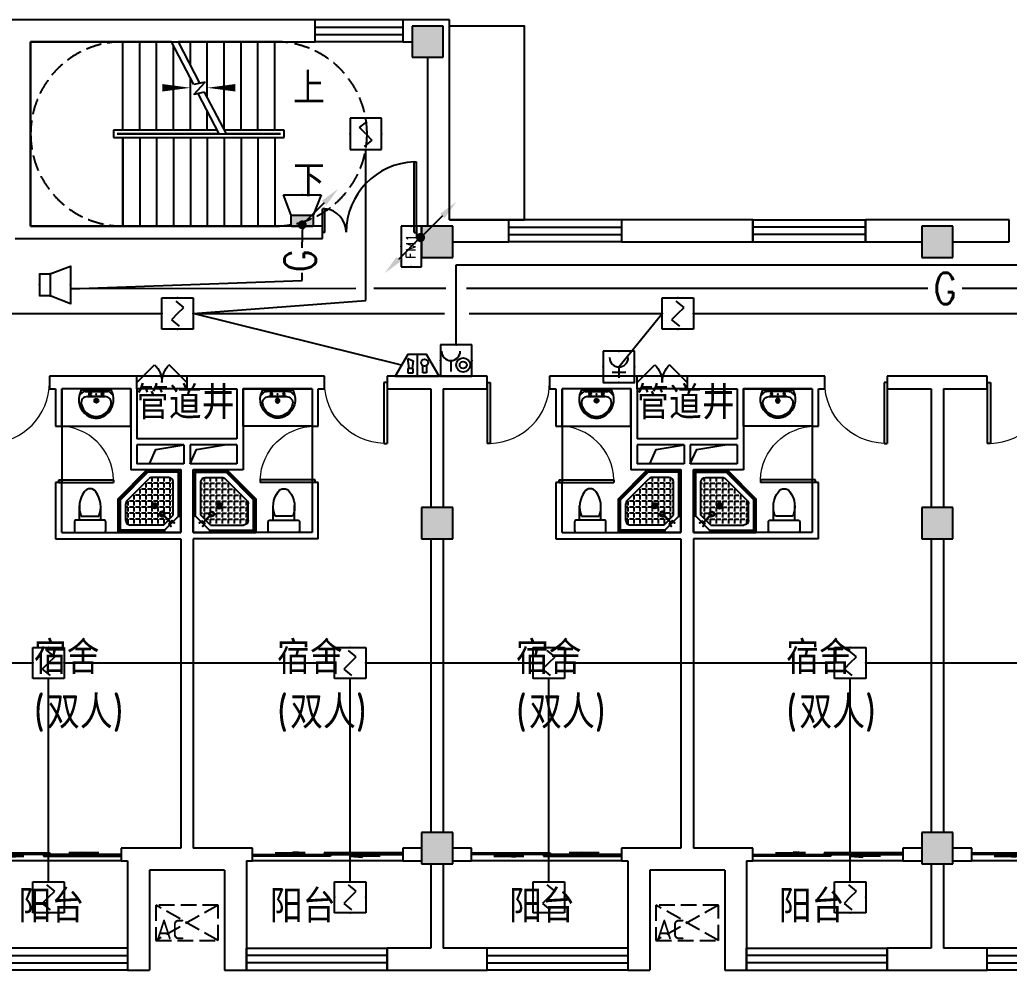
# Model space of a CAD drawing. Extents: x 1725663 to 4653551, y -550461 to 248782.
# Drawn here: x 2295769 to 2311593, y -247471 to -232271 of the extents above; entities that cross this region are included whole.
import ezdxf
from ezdxf.enums import TextEntityAlignment as Align

# ---------------------------------------------------------------- set-up
doc = ezdxf.new("R2010")
doc.units = 0
doc.header["$LTSCALE"] = 1000
doc.linetypes.add('DASH', pattern=[0.35, 0.25, -0.1])
for name, color, linetype in [('0-底图', 7, 'Continuous'), ('A-FLOR-STRS', 140, 'Continuous'), ('CLAYER', 7, 'Continuous'), ('COLUMN', 255, 'Continuous'), ('DIM-消防', 3, 'Continuous'), ('DIM_SYMB', 3, 'Continuous'), ('DOOR_FIRE', 4, 'Continuous'), ('EQUIP-广播', 3, 'Continuous'), ('EQUIP-消防', 3, 'Continuous'), ('LWIRE', 4, 'Continuous'), ('PUB_HATCH', 8, 'Continuous'), ('PUB_TEXT', 7, 'Continuous'), ('STAIR', 2, 'Continuous'), ('WALL', 2, 'Continuous'), ('WINDOW', 4, 'Continuous'), ('WIRE-消防', 1, 'Continuous'), ('WP_F', 1, 'Continuous'), ('洁具', 213, 'Continuous'), ('空调外机', 211, 'Continuous')]:
    doc.layers.add(name, color=color, linetype=linetype)
doc.styles.add('_TCH_DIM', font='SIMPLEX', dxfattribs={"width": 0.8, "height": 5, "bigfont": 'HZTXT'})
doc.styles.add('_TEL_DIM', font='SIMPLEX', dxfattribs={"width": 0.8, "height": 3.5, "bigfont": 'HZTXT'})
doc.styles.add('HZ', font='rs.shx', dxfattribs={"width": 0.8, "bigfont": 'hztxt.shx'})
doc.styles.get("Standard").update_dxf_attribs({"font": 'geniso.shx', "bigfont": 'hztxt.shx'})

# ---------------------------------------------------------------- blocks, each defined once
blk = doc.blocks.new('$equip$00002656')
for p, q in [((-0.5, 1), (-0.5, 0)), ((0.5, 1), (-0.5, 1)), ((0.5, 0), (0.5, 1)), ((-0.219, 0.331), (0.222, 0.331)), ((0, 0.5), (0, 0.15)), ((-0.5, 0), (0.5, 0))]:
    blk.add_line(p, q)
at = {"const_width": 0.04}
blk.add_lwpolyline([(-0.5, 1), (0.5, 1), (0.5, 0), (-0.5, 0), (-0.5, 1), (0.5, 1)], dxfattribs=at)
blk.add_arc((0, 0.8), 0.3, 180, 0)
for p in [(0, 1), (-0.5, 0.5), (0.5, 0.5), (0, 0)]:
    blk.add_point(p)
at = {"color": 7, "flags": 1}
for tag, height, p in [('B', 0.4, (0.762, 0.292)), ('A', 0.00002, (0, 0))]:
    blk.add_attdef(tag, text='', height=height, dxfattribs=at).set_placement(p, align=Align.MIDDLE_CENTER)
blk = doc.blocks.new('A$C29581A72')
at = {"layer": 'EQUIP-消防', "xscale": 500, "yscale": 500, "zscale": 500}
blk.add_blockref('$equip$00002656', (358, 98), dxfattribs=at)
at = {"style": 'HZ', "flags": 1}
for tag in ['WHAT', 'SPEC', 'UNIT']:
    blk.add_attdef(tag, (375, 0), '', height=0.001, dxfattribs=at)
blk = doc.blocks.new('$Equip$00002649')
for p, q in [((-0.5, 0.5), (-0.5, -0.5)), ((0.5, 0.5), (-0.5, 0.5)), ((-0.2, 0.2), (0.05, 0.4)), ((0.5, -0.5), (0.5, 0.5)), ((0, 0), (-0.2, 0.2)), ((0, 0), (0.2, -0.2)), ((0.2, -0.2), (-0.05, -0.4)), ((-0.5, -0.5), (0.5, -0.5))]:
    blk.add_line(p, q)
at = {"const_width": 0.02}
blk.add_lwpolyline([(-0.5, 0.5), (0.5, 0.5), (0.5, -0.5), (-0.5, -0.5), (-0.5, 0.5), (0.5, 0.5)], dxfattribs=at)
for p in [(0, 0.5), (-0.5, 0), (0.5, 0), (0, -0.5)]:
    blk.add_point(p)
at = {"color": 7, "flags": 1}
for tag, height, p in [('A', 0.00002, (0, 0)), ('B', 0.4, (0.762, -0.208))]:
    blk.add_attdef(tag, text='', height=height, dxfattribs=at).set_placement(p, align=Align.MIDDLE_CENTER)
blk = doc.blocks.new('$equip$00002655')
for p, q in [((-0.5, 1), (-0.5, 0)), ((0.5, 1), (-0.5, 1)), ((0.5, 0), (0.5, 1)), ((-0.169, 0.5), (-0.169, 0.15)), ((-0.5, 0), (0.5, 0))]:
    blk.add_line(p, q)
at = {"const_width": 0.04}
blk.add_lwpolyline([(-0.5, 1), (0.5, 1), (0.5, 0), (-0.5, 0), (-0.5, 1), (0.5, 1)], dxfattribs=at)
for radius in [0.226, 0.113]:
    blk.add_circle((0.227, 0.36), radius)
blk.add_arc((-0.169, 0.8), 0.3, 180, 0)
for p in [(0, 1), (-0.5, 0.5), (0.5, 0.5), (0, 0)]:
    blk.add_point(p)
at = {"color": 7, "flags": 1}
for tag, height, p in [('B', 0.4, (0.762, 0.292)), ('A', 0.00002, (0, 0))]:
    blk.add_attdef(tag, text='', height=height, dxfattribs=at).set_placement(p, align=Align.MIDDLE_CENTER)
blk = doc.blocks.new('$equip$00002679')
for p, q in [((-0.3, 0.699), (-0.703, 0)), ((0.3, 0.699), (-0.3, 0.699)), ((0.3, 0.699), (-0.3, 0.699)), ((0, 0.699), (0, 0)), ((0.703, 0), (0.3, 0.699)), ((-0.264, 0.249), (-0.304, 0.569)), ((-0.304, 0.569), (-0.128, 0.489)), ((-0.128, 0.489), (-0.168, 0.249)), ((0.174, 0.11), (0.174, 0.338)), ((0.294, 0.338), (0.294, 0.11)), ((-0.703, 0), (0.703, 0)), ((-0.304, 0.249), (-0.304, 0.113)), ((-0.128, 0.249), (-0.304, 0.249)), ((-0.304, 0.113), (-0.128, 0.113)), ((-0.128, 0.113), (-0.128, 0.249)), ((0.294, 0.11), (0.174, 0.11))]:
    blk.add_line(p, q)
at = {"const_width": 0.04}
for points in [[(-0.299, 0.699), (0.301, 0.699), (0.703, 0), (-0.702, 0), (-0.299, 0.699), (0.301, 0.699)], [(-0.3, 0.699), (0.3, 0.699), (0.703, 0), (-0.703, 0), (-0.3, 0.699), (0.3, 0.699)]]:
    blk.add_lwpolyline(points, dxfattribs=at)
blk.add_circle((0.234, 0.43), 0.111)
for p in [(0, 0.699), (-0.501, 0.349), (0.502, 0.349), (0, 0)]:
    blk.add_point(p)
at = {"color": 7, "flags": 1}
for tag, height, p in [('B', 0.4, (0.961, 0.299)), ('A', 0.00002, (0, 0))]:
    blk.add_attdef(tag, text='', height=height, dxfattribs=at).set_placement(p, align=Align.MIDDLE_CENTER)
blk = doc.blocks.new('$equip$00002982')
for p, q in [((0, 0.35), (0.35, 0.35)), ((0, 0.35), (0, -0.35)), ((0.35, 0.35), (1, 0.6)), ((0.35, 0.35), (0.35, -0.35)), ((1, 0.6), (1, -0.6)), ((0.35, -0.35), (0, -0.35)), ((1, -0.6), (0.35, -0.35))]:
    blk.add_line(p, q)
at = {"const_width": 0.04}
blk.add_lwpolyline([(0.35, 0.35), (0, 0.35), (0, -0.35), (0.35, -0.35), (1, -0.6), (1, 0.6), (0.35, 0.35), (0, 0.35)], dxfattribs=at)
for p in [(0.35, 0.35), (0, 0), (1, 0), (0.35, -0.35)]:
    blk.add_point(p)
at = {"color": 7, "style": '_TEL_DIM', "flags": 1}
for tag in ['A', 'REMARK']:
    blk.add_attdef(tag, text='', height=0.00002, dxfattribs=at).set_placement((0, 0), align=Align.MIDDLE_CENTER)
blk = doc.blocks.new('$equip$00002984')
blk.add_hatch(color=256).paths.add_polyline_path([(0.35, 0.35), (0, 0.35), (0, -0.35), (0.35, -0.35)])
for p, q in [((0, 0.35), (0, -0.35)), ((0, 0.35), (0.35, 0.35)), ((0.35, 0.35), (1, 0.6)), ((0.35, 0.35), (0.35, -0.35)), ((1, 0.6), (1, -0.6)), ((0.35, -0.35), (0, -0.35)), ((1, -0.6), (0.35, -0.35))]:
    blk.add_line(p, q)
at = {"const_width": 0.02}
blk.add_lwpolyline([(0.35, 0.35), (0, 0.35), (0, -0.35), (0.35, -0.35), (1, -0.6), (1, 0.6), (0.35, 0.35), (0, 0.35)], dxfattribs=at)
for p in [(0.35, 0.35), (0, 0), (1, 0), (0.35, -0.35)]:
    blk.add_point(p)
at = {"color": 7, "style": '_TEL_DIM', "flags": 1}
for tag in ['A', 'REMARK']:
    blk.add_attdef(tag, text='', height=0.00002, dxfattribs=at).set_placement((0, 0), align=Align.MIDDLE_CENTER)
blk = doc.blocks.new('$TelecSys$00000079')
for p, q in [((0.7, 0.7), (0, 0)), ((0.104, 0.104), (0.104, 0.104)), ((-0.104, -0.104), (-0.104, -0.104))]:
    blk.add_line(p, q)
at = {"const_width": 0.142}
blk.add_lwpolyline([(-0.071, 0, 1), (0.071, 0, 1)], format="xyb", close=True, dxfattribs=at)
blk.add_solid([(0.63, 0.77), (0.77, 0.63), (1.15, 1.15)])
at = {"width": 0.8, "flags": 9}
blk.add_attdef('A', (0, 0), '', height=0.00002, dxfattribs=at)
blk = doc.blocks.new('1F平面-CAD导入_dwg_Drawing4_t3_dwg_$plan$00001613-474159-1F-927810-1F')
at = {"layer": '洁具'}
for p, q in [((-200, 170), (-430, 170)), ((-30, 250), (-170, 250)), ((-260, -140), (-260, 140)), ((-200, -170), (-200, -220)), ((-170, -250), (-30, -250))]:
    blk.add_line(p, q, dxfattribs=at)
for points in [[(-200, 220), (-200, 170), (-200, -170), (-430, -170)], [(0, -220), (0, 220)]]:
    blk.add_lwpolyline(points, dxfattribs=at)
for centre, radius, start, end in [((-413, -227), 398, 67.4505, 126.6381), ((-170, 220), 30, 90, 180), ((-30, 220), 30, 0, 90), ((-590, 0), 110, 123.4509, 236.5491), ((-413, 227), 398, 233.3619, 292.5495), ((-170, -220), 30, 180, 270), ((-30, -220), 30, 270, 0)]:
    blk.add_arc(centre, radius, start, end, dxfattribs=at)
blk = doc.blocks.new('$lvtry$00000169')
at = {"color": 0}
for p, q in [((259, -36), (259, 0)), ((259, -36), (36, -259)), ((276, -120), (120, -276)), ((144, -151), (291, -298)), ((151, -144), (298, -291)), ((259, -24), (976, -24)), ((259, -36), (964, -36)), ((270, -213), (270, -143)), ((276, -120), (808, -120)), ((366, -213), (366, -143)), ((462, -213), (462, -143)), ((558, -213), (558, -143)), ((655, -213), (655, -143)), ((751, -213), (751, -143)), ((847, -213), (847, -143)), ((964, -36), (976, -24)), ((964, -36), (964, -525)), ((976, -24), (976, -530)), ((36, -259), (0, -259)), ((24, -259), (24, -976)), ((36, -259), (36, -964)), ((120, -276), (120, -808)), ((120, -309), (147, -309)), ((173, -309), (173, -239)), ((173, -309), (243, -309)), ((183, -213), (205, -213)), ((220, -213), (243, -213)), ((270, -213), (340, -213)), ((270, -263), (270, -239)), ((334, -309), (340, -309)), ((366, -213), (436, -213)), ((366, -309), (366, -239)), ((366, -309), (436, -309)), ((462, -213), (532, -213)), ((462, -309), (462, -239)), ((462, -309), (532, -309)), ((558, -213), (628, -213)), ((558, -309), (558, -239)), ((558, -309), (628, -309)), ((655, -213), (725, -213)), ((655, -309), (655, -239)), ((655, -309), (725, -309)), ((751, -213), (821, -213)), ((751, -309), (751, -239)), ((751, -309), (821, -309)), ((847, -213), (880, -213)), ((847, -309), (847, -239)), ((847, -309), (880, -309)), ((880, -192), (880, -460)), ((120, -405), (147, -405)), ((173, -405), (173, -335)), ((173, -405), (243, -405)), ((173, -501), (173, -431)), ((270, -405), (270, -335)), ((270, -405), (340, -405)), ((270, -501), (270, -431)), ((366, -405), (366, -335)), ((366, -405), (379, -405)), ((366, -501), (366, -431)), ((462, -405), (462, -335)), ((462, -405), (532, -405)), ((462, -501), (462, -431)), ((558, -405), (558, -335)), ((558, -405), (628, -405)), ((558, -501), (558, -431)), ((655, -405), (655, -335)), ((655, -405), (725, -405)), ((655, -501), (655, -431)), ((751, -405), (751, -335)), ((751, -405), (821, -405)), ((751, -501), (751, -431)), ((847, -405), (847, -335)), ((847, -405), (880, -405)), ((847, -501), (847, -431)), ((120, -501), (147, -501)), ((120, -598), (147, -598)), ((173, -501), (243, -501)), ((173, -598), (173, -528)), ((173, -598), (243, -598)), ((173, -694), (173, -624)), ((270, -501), (340, -501)), ((270, -598), (270, -528)), ((270, -598), (340, -598)), ((270, -694), (270, -624)), ((366, -501), (436, -501)), ((366, -598), (366, -528)), ((366, -598), (436, -598)), ((366, -694), (366, -624)), ((462, -501), (532, -501)), ((462, -598), (462, -528)), ((462, -598), (532, -598)), ((462, -694), (462, -624)), ((859, -511), (511, -859)), ((964, -525), (525, -964)), ((976, -530), (530, -976)), ((558, -501), (628, -501)), ((558, -598), (558, -528)), ((558, -598), (628, -598)), ((558, -694), (558, -624)), ((655, -501), (725, -501)), ((655, -598), (655, -528)), ((655, -598), (725, -598)), ((655, -694), (655, -624)), ((751, -501), (821, -501)), ((751, -598), (751, -528)), ((751, -598), (773, -598)), ((847, -501), (867, -501)), ((964, -525), (976, -530)), ((120, -694), (147, -694)), ((120, -790), (147, -790)), ((173, -694), (243, -694)), ((173, -790), (173, -720)), ((173, -790), (243, -790)), ((270, -694), (340, -694)), ((270, -790), (270, -720)), ((270, -790), (340, -790)), ((366, -694), (436, -694)), ((366, -790), (366, -720)), ((366, -790), (436, -790)), ((462, -694), (532, -694)), ((462, -790), (462, -720)), ((462, -790), (532, -790)), ((558, -694), (628, -694)), ((558, -790), (558, -720)), ((558, -790), (580, -790)), ((655, -694), (676, -694)), ((173, -878), (173, -816)), ((192, -880), (460, -880)), ((270, -880), (270, -816)), ((366, -880), (366, -816)), ((462, -880), (462, -816)), ((36, -964), (24, -976)), ((24, -976), (530, -976)), ((36, -964), (525, -964)), ((525, -964), (530, -976))]:
    blk.add_line(p, q, dxfattribs=at)
blk.add_lwpolyline([(0, 0), (0, -1000), (540, -1000), (1000, -540), (1000, 0)], close=True)
for points in [[(0, 0), (0, -1000)], [(0, 0), (1000, 0)], [(1000, 0), (1000, -540)], [(190, -136), (178, -148), (162, -132), (174, -121)], [(136, -190), (148, -178), (132, -162), (121, -174)], [(1000, -540), (540, -1000)], [(0, -1000), (540, -1000)]]:
    blk.add_lwpolyline(points, close=True, dxfattribs=at)
for radius in [43.8, 31.1]:
    blk.add_circle((416, -428), radius, dxfattribs=at)
for centre, radius, start, end in [((808, -192), 72, 0, 90), ((296, -296), 40.6, 142.583, 128.4197), ((296, -296), 28.6, 145.828, 125.6599), ((808, -460), 72, 315, 0), ((192, -808), 72, 180, 270), ((460, -808), 72, 270, 315)]:
    blk.add_arc(centre, radius, start, end, dxfattribs=at)
for p in [(103, -156, 0), (156, -102, 0), (416, -428, 0)]:
    blk.add_point(p, dxfattribs=at)
blk = doc.blocks.new('$lvtry$00000178')
at = {"color": 0}
for p, q in [((-238, 0), (238, 0)), ((-214, -36), (-272, -91)), ((-180, -23), (180, -23)), ((-142, -105), (140, -105)), ((140, -105), (-142, -105)), ((216, -37), (268, -91))]:
    blk.add_line(p, q, dxfattribs=at)
blk.add_lwpolyline([(-104, -430, 0.224698), (110, -425, 0.348046), (269, -79), (239, 0), (-241, 0), (-271, -79, 0.356844)], format="xyb", close=True, dxfattribs=at)
for centre, radius in [((-100, -65), 16.3), ((1, -172), 31.6), ((100, -65), 16.3)]:
    blk.add_circle(centre, radius, dxfattribs=at)
at = {"color": 0, "lineweight": 13}
blk.add_circle((1, -172), 23, dxfattribs=at)
at = {"color": 0}
for centre, radius, start, end in [((-142, -205), 100, 90, 190.5602), ((-180, -73), 50, 90, 133.181), ((140, -205), 100, 349.4398, 90), ((180, -73), 50, 44.5607, 90), ((-1, -179), 243, 190.5602, 349.4398)]:
    blk.add_arc(centre, radius, start, end, dxfattribs=at)
for p in [(0, -65), (1, -172)]:
    blk.add_point(p, dxfattribs=at)
blk = doc.blocks.new('A$C70365C93')
at = {"layer": '洁具'}
blk.add_lwpolyline([(-1900, 2300), (-1900, 1700), (-800, 1700), (-800, 2300)], close=True, dxfattribs=at)
blk.add_blockref('$lvtry$00000178', (-1350, 2280), dxfattribs=at)
at = {"layer": '洁具', "rotation": 180}
blk.add_blockref('$lvtry$00000169', (0, 0), dxfattribs=at)
at = {"layer": '洁具', "extrusion": (0, 0, -1), "xscale": -1, "zscale": -1, "rotation": 90}
blk.add_blockref('1F平面-CAD导入_dwg_Drawing4_t3_dwg_$plan$00001613-474159-1F-927810-1F', (1450, 0), dxfattribs=at)
blk = doc.blocks.new('A$Cf5a72a1b')
at = {"layer": '空调外机', "linetype": 'DASH'}
for p, q in [((1000, 563), (0, 0)), ((1000, 0), (0, 563))]:
    blk.add_line(p, q, dxfattribs=at)
blk.add_lwpolyline([(1000, 563), (0, 563), (0, 0), (1000, 0)], close=True, dxfattribs=at)
at = {"layer": 'PUB_TEXT'}
blk.add_text('AC', height=315, dxfattribs=at).set_placement((5, 18))
blk = doc.blocks.new('$DorLib2D$00000131')
at = {"color": 0, "linetype": 'Continuous'}
for p, q in [((0.15, 0.125), (0.2319, 0.1973)), ((0.2319, 0.1973), (0.2319, 0.125)), ((-0.5, 0.125), (-0.5, 0)), ((0.0192, 0.125), (-0.5, 0.125)), ((0.0192, 0), (0.0192, 0.125)), ((0.35, 0.125), (0.15, 0.125)), ((-0.5, 0), (0.0192, 0)), ((-0.024, 0), (0.5, 0)), ((-0.024, -0.125), (-0.024, 0)), ((0.5, 0), (0.5, -0.125)), ((-0.35, -0.125), (-0.15, -0.125)), ((-0.2319, -0.1973), (-0.2319, -0.125)), ((-0.15, -0.125), (-0.2319, -0.1973)), ((0.5, -0.125), (-0.024, -0.125))]:
    blk.add_line(p, q, dxfattribs=at)
blk = doc.blocks.new('$WINLIB2D$00000001')
at = {"color": 0}
for points in [[(-0.5, 0.5), (-0.5, -0.5)], [(-0.5, 0.5), (0.5, 0.5)], [(0.5, -0.5), (0.5, 0.5)], [(0.5, 0.1667), (-0.5, 0.1667)], [(0.5, -0.1667), (-0.5, -0.1667)], [(-0.5, -0.5), (0.5, -0.5)]]:
    blk.add_lwpolyline(points, dxfattribs=at)
blk = doc.blocks.new('$DorLib2D$00000116')
at = {"color": 0}
for p, q in [((-0.5, 0), (-0.146, 0.354)), ((0.5, 0), (0.146, 0.354))]:
    blk.add_line(p, q, dxfattribs=at)
for centre, start, end in [((-0.5, 0), 0, 45), ((0.5, 0), 135, 180)]:
    blk.add_arc(centre, 0.5, start, end, dxfattribs=at)
blk = doc.blocks.new('$DorLib2D$00000001')
for p, q in [((0.45, 0.975), (0.5, 0.975)), ((0.45, 0), (0.45, 0.975)), ((0.5, 0), (0.5, 0.975)), ((0.5, 0), (0.45, 0))]:
    blk.add_line(p, q)
at = {"lineweight": 13}
blk.add_arc((0.475, 0), 0.975, 91.4693, 180, dxfattribs=at)
blk = doc.blocks.new('$DorLib2D$00000225')
at = {"color": 0}
for p, q in [((0.475, -0.001), (0.475, 0.752)), ((0.475, 0.752), (0.5, 0.752)), ((0.5, -0.001), (0.5, 0.752)), ((-0.5, 0), (-0.5, 0.252)), ((-0.475, 0.252), (-0.5, 0.252)), ((-0.475, 0), (-0.475, 0.252)), ((-0.475, 0), (-0.5, 0)), ((0.475, -0.001), (0.5, -0.001))]:
    blk.add_line(p, q, dxfattribs=at)
for centre, radius, start, end in [((0.505, -0.002), 0.755, 92.2493, 179.7238), ((-0.501, 0.003), 0.251, 359.7899, 84.0974)]:
    blk.add_arc(centre, radius, start, end, dxfattribs=at)
blk = doc.blocks.new('ghgd')
at = {"layer": 'PUB_HATCH'}
for points in [[(1512907, -151237.8), (1512907, -151737.8), (1513407, -151737.8), (1513407, -151237.8)], [(1513057, -154937.8), (1513557, -154937.8), (1513557, -154437.8), (1513057, -154437.8)], [(1521057, -154937.8), (1521557, -154937.8), (1521557, -154437.8), (1521057, -154437.8)], [(1513057, -159437.8), (1513557, -159437.8), (1513557, -158937.8), (1513057, -158937.8)], [(1521057, -159437.8), (1521557, -159437.8), (1521557, -158937.8), (1521057, -158937.8)], [(1513057, -164637.8), (1513557, -164637.8), (1513557, -164137.8), (1513057, -164137.8)], [(1521057, -164637.8), (1521557, -164637.8), (1521557, -164137.8), (1521057, -164137.8)]]:
    blk.add_hatch(color=256, dxfattribs=at).paths.add_polyline_path(points)
for points in [[(1508707, -158237.8), (1508810.6, -158007.5), (1509257, -157937.8)], [(1509357, -158237.8), (1509460.6, -158007.5), (1509907, -157937.8)], [(1516707, -158237.8), (1516810.6, -158007.5), (1517257, -157937.8)], [(1517357, -158237.8), (1517460.6, -158007.5), (1517907, -157937.8)]]:
    blk.add_lwpolyline(points)
at = {"layer": 'A-FLOR-STRS'}
for p, q in [((1508282, -151487.8), (1506807, -151487.8)), ((1506807, -151487.8), (1506807, -154437.8)), ((1509057.4, -151487.8), (1508282, -151487.8)), ((1508282, -152902.8), (1508282, -151487.8)), ((1508282, -152902.8), (1508282, -151487.8)), ((1508552, -152902.8), (1508552, -151487.8)), ((1508822, -152902.8), (1508822, -151487.8)), ((1509414.2, -152174.4), (1509057.4, -151487.8)), ((1509092, -152902.8), (1509092, -151554.3)), ((1510712, -151487.8), (1509170.1, -151487.8)), ((1509515.3, -152152.1), (1509170.1, -151487.8)), ((1509362, -151857), (1509362, -151487.8)), ((1509632, -152376.6), (1509632, -151487.8)), ((1509902, -152896.2), (1509902, -151487.8)), ((1510172, -152902.8), (1510172, -151487.8)), ((1510442, -152902.8), (1510442, -151487.8)), ((1510712, -152902.8), (1510712, -151487.8)), ((1509362, -152902.8), (1509362, -152073.9)), ((1509596.6, -152134.1), (1509414.2, -152174.4)), ((1509414.7, -152332.3), (1509596.6, -152134.1)), ((1509589, -152293.8), (1509414.7, -152332.3)), ((1509823.9, -152962.8), (1509487.9, -152316.1)), ((1509936.6, -152962.8), (1509589, -152293.8)), ((1509632, -152902.8), (1509632, -152593.5)), ((1509792.7, -152902.8), (1508132, -152902.8)), ((1508132, -152902.8), (1508132, -153022.8)), ((1509823.9, -152962.8), (1508192, -152962.8)), ((1508192, -152962.8), (1508192, -152962.8)), ((1508192, -152962.8), (1509823.9, -152962.8)), ((1509823.9, -152962.8), (1508282, -152962.8)), ((1508282, -152962.8), (1510712, -152962.8)), ((1510862, -152902.8), (1509905.4, -152902.8)), ((1510712, -152962.8), (1509936.6, -152962.8)), ((1510802, -152962.8), (1509936.6, -152962.8)), ((1509936.6, -152962.8), (1510802, -152962.8)), ((1510712, -152962.8), (1510712, -152962.8)), ((1510802, -152962.8), (1510802, -152962.8)), ((1510862, -153022.8), (1510862, -152902.8)), ((1508132, -153022.8), (1510862, -153022.8)), ((1508282, -153022.8), (1508282, -154437.8)), ((1508282, -154437.8), (1508282, -153022.8)), ((1508552, -153022.8), (1508552, -154437.8)), ((1508822, -153022.8), (1508822, -154437.8)), ((1509092, -153022.8), (1509092, -154437.8)), ((1509362, -153022.8), (1509362, -154437.8)), ((1509632, -153022.8), (1509632, -154437.8)), ((1509902, -153022.8), (1509902, -154437.8)), ((1510172, -153022.8), (1510172, -154437.8)), ((1510442, -153022.8), (1510442, -154437.8)), ((1510712, -153022.8), (1510712, -154437.8)), ((1506807, -154437.8), (1508282, -154437.8)), ((1508282, -154437.8), (1510712, -154437.8))]:
    blk.add_line(p, q, dxfattribs=at)
at = {"layer": 'COLUMN'}
for p, q in [((1512907, -151237.8), (1512907, -151737.8)), ((1513407, -151237.8), (1512907, -151237.8)), ((1513407, -151737.8), (1513407, -151237.8)), ((1512907, -151737.8), (1513407, -151737.8)), ((1513557, -154437.8), (1513057, -154437.8)), ((1513057, -154437.8), (1513057, -154937.8)), ((1513557, -154937.8), (1513557, -154437.8)), ((1521557, -154437.8), (1521057, -154437.8)), ((1521057, -154437.8), (1521057, -154937.8)), ((1521557, -154937.8), (1521557, -154437.8)), ((1513057, -154937.8), (1513557, -154937.8)), ((1521057, -154937.8), (1521557, -154937.8)), ((1513557, -158937.8), (1513057, -158937.8)), ((1513057, -158937.8), (1513057, -159437.8)), ((1513557, -159437.8), (1513557, -158937.8)), ((1521557, -158937.8), (1521057, -158937.8)), ((1521057, -158937.8), (1521057, -159437.8)), ((1521557, -159437.8), (1521557, -158937.8)), ((1513057, -159437.8), (1513557, -159437.8)), ((1521057, -159437.8), (1521557, -159437.8)), ((1513557, -164137.8), (1513057, -164137.8)), ((1513057, -164137.8), (1513057, -164637.8)), ((1513557, -164637.8), (1513557, -164137.8)), ((1521557, -164137.8), (1521057, -164137.8)), ((1521057, -164137.8), (1521057, -164637.8)), ((1521557, -164637.8), (1521557, -164137.8)), ((1513057, -164637.8), (1513557, -164637.8)), ((1521057, -164637.8), (1521557, -164637.8))]:
    blk.add_line(p, q, dxfattribs=at)
at = {"layer": 'Defpoints'}
blk.add_lwpolyline([(1513507, -154337.8), (1514707, -154337.8), (1514707, -151237.8), (1513507, -151237.8)], dxfattribs=at)
at = {"layer": 'DIM_SYMB'}
for points in [[(1510847, -153700.3, 0, 0, 0), (1507544.5, -153700.3, 0, 0, 0), (1507544.5, -152225.3, 0, 0, 0), (1509362, -152225.3, 0, 120, 0), (1508912, -152225.3, 0, 0, 0)], [(1510847, -152225.3, 0, 0, 0), (1509632, -152225.3, 0, 120, 0), (1510082, -152225.3, 0, 0, 0)]]:
    blk.add_lwpolyline(points, format="xyseb", dxfattribs=at)
at = {"layer": 'DOOR_FIRE'}
for p, q in [((1509307, -156837.8), (1508507, -156837.8)), ((1517307, -156837.8), (1516507, -156837.8)), ((1509307, -157037.8), (1508507, -157037.8)), ((1517307, -157037.8), (1516507, -157037.8))]:
    blk.add_line(p, q, dxfattribs=at)
at = {"layer": 'STAIR', "color": 9, "linetype": 'DASH'}
for p, q in [((1506807, -152962.8), (1506807, -152962.8)), ((1512187, -152962.8), (1512187, -152962.8))]:
    blk.add_line(p, q, dxfattribs=at)
for points in [[(1508282, -151487.8, 0.4142136), (1506807, -152962.8)], [(1510712, -151487.8, -0.4142136), (1512187, -152962.8)], [(1508282, -154437.8, -0.4142136), (1506807, -152962.8)], [(1510712, -154437.8, 0.4142136), (1512187, -152962.8)]]:
    blk.add_lwpolyline(points, format="xyb", dxfattribs=at)
at = {"layer": 'WALL'}
for p, q in [((1506707, -151137.8), (1505107, -151137.8)), ((1511357, -151137.8), (1506707, -151137.8)), ((1511357, -151487.8), (1511357, -151137.8)), ((1513507, -151137.8), (1512757, -151137.8)), ((1512757, -151137.8), (1512757, -151487.8)), ((1513507, -154337.8), (1513507, -151137.8)), ((1506807, -154437.8), (1506807, -151487.8)), ((1506807, -151487.8), (1511357, -151487.8)), ((1512757, -151487.8), (1512907, -151487.8)), ((1513157, -154437.8), (1513157, -151737.8)), ((1511477, -154437.8), (1506807, -154437.8)), ((1511477, -154637.8), (1511477, -154437.8)), ((1513057, -154437.8), (1512977, -154437.8)), ((1512977, -154437.8), (1512977, -154637.8)), ((1514457, -154337.8), (1513507, -154337.8)), ((1514457, -154687.8), (1514457, -154337.8)), ((1518357, -154337.8), (1516257, -154337.8)), ((1516257, -154337.8), (1516257, -154687.8)), ((1518357, -154687.8), (1518357, -154337.8)), ((1521307, -154337.8), (1520157, -154337.8)), ((1520157, -154337.8), (1520157, -154687.8)), ((1522457, -154337.8), (1521307, -154337.8)), ((1522457, -154687.8), (1522457, -154337.8)), ((1506557, -154637.8), (1506707, -154637.8)), ((1506707, -154637.8), (1511477, -154637.8)), ((1512977, -154637.8), (1513057, -154637.8)), ((1513557, -154687.8), (1514457, -154687.8)), ((1516257, -154687.8), (1518357, -154687.8)), ((1520157, -154687.8), (1521057, -154687.8)), ((1521557, -154687.8), (1522457, -154687.8)), ((1507207, -156837.8), (1507107, -156837.8)), ((1507107, -156837.8), (1507107, -157037.8)), ((1508407, -156837.8), (1507207, -156837.8)), ((1508507, -156837.8), (1508407, -156837.8)), ((1508507, -157037.8), (1508507, -156837.8)), ((1510207, -156837.8), (1509307, -156837.8)), ((1509307, -156837.8), (1509307, -157037.8)), ((1511407, -156837.8), (1510207, -156837.8)), ((1511507, -156837.8), (1511407, -156837.8)), ((1511507, -157037.8), (1511507, -156837.8)), ((1513307, -156837.8), (1512507, -156837.8)), ((1512507, -156837.8), (1512507, -157037.8)), ((1514107, -156837.8), (1513307, -156837.8)), ((1514107, -157037.8), (1514107, -156837.8)), ((1515207, -156837.8), (1515107, -156837.8)), ((1515107, -156837.8), (1515107, -157037.8)), ((1516407, -156837.8), (1515207, -156837.8)), ((1516507, -156837.8), (1516407, -156837.8)), ((1516507, -157037.8), (1516507, -156837.8)), ((1518207, -156837.8), (1517307, -156837.8)), ((1517307, -156837.8), (1517307, -157037.8)), ((1519407, -156837.8), (1518207, -156837.8)), ((1519507, -156837.8), (1519407, -156837.8)), ((1519507, -157037.8), (1519507, -156837.8)), ((1521307, -156837.8), (1520507, -156837.8)), ((1520507, -156837.8), (1520507, -157037.8)), ((1522107, -156837.8), (1521307, -156837.8)), ((1522107, -157037.8), (1522107, -156837.8)), ((1507107, -157037.8), (1507207, -157037.8)), ((1507207, -157037.8), (1507207, -157637.8)), ((1508407, -157037.8), (1507307, -157037.8)), ((1507307, -157637.8), (1507307, -157037.8)), ((1508407, -157037.8), (1508407, -157837.8)), ((1508507, -157037.8), (1508507, -157837.8)), ((1509307, -157037.8), (1510107, -157037.8)), ((1510107, -157037.8), (1510107, -157837.8)), ((1511307, -157037.8), (1510207, -157037.8)), ((1510207, -157037.8), (1510207, -157837.8)), ((1511307, -157037.8), (1511307, -157637.8)), ((1511407, -157637.8), (1511407, -157037.8)), ((1511407, -157037.8), (1511507, -157037.8)), ((1512507, -157037.8), (1513207, -157037.8)), ((1513207, -157037.8), (1513207, -158937.8)), ((1513407, -157037.8), (1513407, -158937.8)), ((1513407, -157037.8), (1514107, -157037.8)), ((1515107, -157037.8), (1515207, -157037.8)), ((1515207, -157037.8), (1515207, -157637.8)), ((1516407, -157037.8), (1515307, -157037.8)), ((1515307, -157637.8), (1515307, -157037.8)), ((1516407, -157037.8), (1516407, -157837.8)), ((1516507, -157037.8), (1516507, -157837.8)), ((1517307, -157037.8), (1518107, -157037.8)), ((1518107, -157037.8), (1518107, -157837.8)), ((1519307, -157037.8), (1518207, -157037.8)), ((1518207, -157037.8), (1518207, -157837.8)), ((1519307, -157037.8), (1519307, -157637.8)), ((1519407, -157637.8), (1519407, -157037.8)), ((1519407, -157037.8), (1519507, -157037.8)), ((1520507, -157037.8), (1521207, -157037.8)), ((1521207, -157037.8), (1521207, -158937.8)), ((1521407, -157037.8), (1521407, -158937.8)), ((1521407, -157037.8), (1522107, -157037.8)), ((1507207, -157637.8), (1507307, -157637.8)), ((1511307, -157637.8), (1511407, -157637.8)), ((1515207, -157637.8), (1515307, -157637.8)), ((1519307, -157637.8), (1519407, -157637.8)), ((1508407, -157837.8), (1508407, -158337.8)), ((1509307, -157837.8), (1508507, -157837.8)), ((1510107, -157837.8), (1509307, -157837.8)), ((1510207, -157837.8), (1510207, -158337.8)), ((1516407, -157837.8), (1516407, -158337.8)), ((1517307, -157837.8), (1516507, -157837.8)), ((1518107, -157837.8), (1517307, -157837.8)), ((1518207, -157837.8), (1518207, -158337.8)), ((1509257, -157937.8), (1508507, -157937.8)), ((1508507, -157937.8), (1508507, -158237.8)), ((1509257, -157937.8), (1509257, -158237.8)), ((1510107, -157937.8), (1509357, -157937.8)), ((1509357, -157937.8), (1509357, -158237.8)), ((1510107, -157937.8), (1510107, -158237.8)), ((1517257, -157937.8), (1516507, -157937.8)), ((1516507, -157937.8), (1516507, -158237.8)), ((1517257, -157937.8), (1517257, -158237.8)), ((1518107, -157937.8), (1517357, -157937.8)), ((1517357, -157937.8), (1517357, -158237.8)), ((1518107, -157937.8), (1518107, -158237.8)), ((1509207, -158337.8), (1508407, -158337.8)), ((1509257, -158237.8), (1508507, -158237.8)), ((1509207, -158337.8), (1509207, -159337.8)), ((1510107, -158237.8), (1509357, -158237.8)), ((1509407, -158337.8), (1509407, -159337.8)), ((1510207, -158337.8), (1509407, -158337.8)), ((1517207, -158337.8), (1516407, -158337.8)), ((1517257, -158237.8), (1516507, -158237.8)), ((1517207, -158337.8), (1517207, -159337.8)), ((1518107, -158237.8), (1517357, -158237.8)), ((1517407, -158337.8), (1517407, -159337.8)), ((1518207, -158337.8), (1517407, -158337.8)), ((1507307, -158537.8), (1507207, -158537.8)), ((1507207, -158537.8), (1507207, -159437.8)), ((1507307, -159337.8), (1507307, -158537.8)), ((1511407, -158537.8), (1511307, -158537.8)), ((1511307, -158537.8), (1511307, -159337.8)), ((1511407, -159437.8), (1511407, -158537.8)), ((1515307, -158537.8), (1515207, -158537.8)), ((1515207, -158537.8), (1515207, -159437.8)), ((1515307, -159337.8), (1515307, -158537.8)), ((1519407, -158537.8), (1519307, -158537.8)), ((1519307, -158537.8), (1519307, -159337.8)), ((1519407, -159437.8), (1519407, -158537.8)), ((1507307, -159337.8), (1509207, -159337.8)), ((1511307, -159337.8), (1509407, -159337.8)), ((1515307, -159337.8), (1517207, -159337.8)), ((1519307, -159337.8), (1517407, -159337.8)), ((1507207, -159437.8), (1509207, -159437.8)), ((1509207, -159437.8), (1509207, -164387.8)), ((1511407, -159437.8), (1509407, -159437.8)), ((1509407, -159437.8), (1509407, -164387.8)), ((1513207, -159437.8), (1513207, -164137.8)), ((1513407, -159437.8), (1513407, -164137.8)), ((1515207, -159437.8), (1517207, -159437.8)), ((1517207, -159437.8), (1517207, -164387.8)), ((1519407, -159437.8), (1517407, -159437.8)), ((1517407, -159437.8), (1517407, -164387.8)), ((1521207, -159437.8), (1521207, -164137.8)), ((1521407, -159437.8), (1521407, -164137.8)), ((1508607, -164387.8), (1508257, -164387.8)), ((1508257, -164387.8), (1508257, -164587.8)), ((1509207, -164387.8), (1508607, -164387.8)), ((1510007, -164387.8), (1509407, -164387.8)), ((1510357, -164387.8), (1510007, -164387.8)), ((1510357, -164587.8), (1510357, -164387.8)), ((1513057, -164387.8), (1512757, -164387.8)), ((1512757, -164387.8), (1512757, -164587.8)), ((1513857, -164387.8), (1513557, -164387.8)), ((1513857, -164587.8), (1513857, -164387.8)), ((1516607, -164387.8), (1516257, -164387.8)), ((1516257, -164387.8), (1516257, -164587.8)), ((1517207, -164387.8), (1516607, -164387.8)), ((1518007, -164387.8), (1517407, -164387.8)), ((1518357, -164387.8), (1518007, -164387.8)), ((1518357, -164587.8), (1518357, -164387.8)), ((1521057, -164387.8), (1520757, -164387.8)), ((1520757, -164387.8), (1520757, -164587.8)), ((1521857, -164387.8), (1521557, -164387.8)), ((1521857, -164587.8), (1521857, -164387.8)), ((1508257, -164587.8), (1508357, -164587.8)), ((1508357, -164587.8), (1508357, -165987.8)), ((1510257, -164587.8), (1510257, -165987.8)), ((1510257, -164587.8), (1510357, -164587.8)), ((1512757, -164587.8), (1513057, -164587.8)), ((1513207, -164637.8), (1513207, -165987.8)), ((1513407, -164637.8), (1513407, -165987.8)), ((1513557, -164587.8), (1513857, -164587.8)), ((1516257, -164587.8), (1516357, -164587.8)), ((1516357, -164587.8), (1516357, -165987.8)), ((1518257, -164587.8), (1518257, -165987.8)), ((1518257, -164587.8), (1518357, -164587.8)), ((1520757, -164587.8), (1521057, -164587.8)), ((1521207, -164637.8), (1521207, -165987.8)), ((1521407, -164637.8), (1521407, -165987.8)), ((1521557, -164587.8), (1521857, -164587.8)), ((1508707, -164737.8), (1508707, -166337.8)), ((1509307, -164737.8), (1508707, -164737.8)), ((1509907, -164737.8), (1509307, -164737.8)), ((1509907, -164737.8), (1509907, -166337.8)), ((1516707, -164737.8), (1516707, -166337.8)), ((1517307, -164737.8), (1516707, -164737.8)), ((1517907, -164737.8), (1517307, -164737.8)), ((1517907, -164737.8), (1517907, -166337.8)), ((1508357, -165987.8), (1508357, -166337.8)), ((1510257, -166337.8), (1510257, -165987.8)), ((1513207, -165987.8), (1512507, -165987.8)), ((1512507, -165987.8), (1512507, -166337.8)), ((1514107, -165987.8), (1513407, -165987.8)), ((1514107, -166337.8), (1514107, -165987.8)), ((1516357, -165987.8), (1516357, -166337.8)), ((1518257, -166337.8), (1518257, -165987.8)), ((1521207, -165987.8), (1520507, -165987.8)), ((1520507, -165987.8), (1520507, -166337.8)), ((1522107, -165987.8), (1521407, -165987.8)), ((1522107, -166337.8), (1522107, -165987.8)), ((1508357, -166337.8), (1508707, -166337.8)), ((1509907, -166337.8), (1510257, -166337.8)), ((1512507, -166337.8), (1513307, -166337.8)), ((1513307, -166337.8), (1514107, -166337.8)), ((1516357, -166337.8), (1516707, -166337.8)), ((1517907, -166337.8), (1518257, -166337.8)), ((1520507, -166337.8), (1521307, -166337.8)), ((1521307, -166337.8), (1522107, -166337.8))]:
    blk.add_line(p, q, dxfattribs=at)
at = {"layer": 'WINDOW'}
for p, q in [((1507307, -157637.8), (1507307, -158537.8)), ((1511307, -157637.8), (1511307, -158537.8)), ((1515307, -157637.8), (1515307, -158537.8)), ((1519307, -157637.8), (1519307, -158537.8)), ((1508257, -164587.8), (1505857, -164587.8)), ((1512757, -164587.8), (1510357, -164587.8)), ((1516257, -164587.8), (1513857, -164587.8)), ((1520757, -164587.8), (1518357, -164587.8)), ((1524257, -164587.8), (1521857, -164587.8))]:
    blk.add_line(p, q, dxfattribs=at)
for name, p in [('A$C70365C93', (1509207, -159337.8)), ('A$C70365C93', (1517207, -159337.8)), ('A$Cf5a72a1b', (1508807.5, -165861.3)), ('A$Cf5a72a1b', (1516807.5, -165861.3))]:
    blk.add_blockref(name, p)
at = {"xscale": -1, "rotation": 359.9999999999999}
for p in [(1509407, -159337.8), (1517407, -159337.8)]:
    blk.add_blockref('A$C70365C93', p, dxfattribs=at)
at = {"layer": 'DOOR_FIRE', "zscale": 200}
for name, p, xscale, yscale, rotation in [('$DorLib2D$00000225', (1512227, -154537.8), -1500, -1500, 180), ('$DorLib2D$00000116', (1508907, -156937.8), 800, -800, 179.9999999994664), ('$DorLib2D$00000116', (1516907, -156937.8), 800, -800, 179.9999999994664)]:
    blk.add_blockref(name, p, dxfattribs=dict(at, xscale=xscale, yscale=yscale, rotation=rotation))
at = {"layer": 'WINDOW'}
for name, p, xscale, yscale, zscale, rotation in [('$WINLIB2D$00000001', (1512057, -151312.8), 1400, -350, 1400, 180), ('$DorLib2D$00000001', (1507257, -158087.8), 900, 900, 900, 269.9999999994664), ('$DorLib2D$00000001', (1511357, -158087.8), 900, -900, 900, 269.9999999994664), ('$DorLib2D$00000001', (1515257, -158087.8), 900, 900, 900, 269.9999999994664), ('$DorLib2D$00000001', (1519357, -158087.8), 900, -900, 900, 269.9999999994664), ('$DorLib2D$00000131', (1507057, -164487.8), 2400, 200, 2400, 180), ('$DorLib2D$00000131', (1511557, -164487.8), -2400, 200, -2400, 180), ('$DorLib2D$00000131', (1515057, -164487.8), 2400, 200, 2400, 180), ('$DorLib2D$00000131', (1519557, -164487.8), -2400, 200, -2400, 180), ('$DorLib2D$00000131', (1523057, -164487.8), 2400, 200, 2400, 180), ('$WINLIB2D$00000001', (1507232, -166162.8), 2249.999999993481, -350, 2249.999999993481, 180.000000000003), ('$WINLIB2D$00000001', (1511382, -166162.8), -2249.999999993481, -350, -2249.999999993481, 180), ('$WINLIB2D$00000001', (1515232, -166162.8), 2249.999999993481, -350, 2249.999999993481, 179.999999999999), ('$WINLIB2D$00000001', (1519382, -166162.8), -2249.999999993481, -350, -2249.999999993481, 180), ('$WINLIB2D$00000001', (1523232, -166162.8), 2249.999999993481, -350, 2249.999999993481, 179.999999999998)]:
    blk.add_blockref(name, p, dxfattribs=dict(at, xscale=xscale, yscale=yscale, zscale=zscale, rotation=rotation))
for name, p, xscale, yscale, zscale in [('$WINLIB2D$00000001', (1515357, -154512.8), -1800, 350, -1800), ('$WINLIB2D$00000001', (1519257, -154512.8), 1800, 350, 1800), ('$DorLib2D$00000001', (1506607, -156937.8), -1000, -1000, -1000), ('$DorLib2D$00000001', (1512007, -156937.8), 1000, -1000, 1000), ('$DorLib2D$00000001', (1514607, -156937.8), -1000, -1000, -1000), ('$DorLib2D$00000001', (1520007, -156937.8), 1000, -1000, 1000), ('$DorLib2D$00000001', (1522607, -156937.8), -1000, -1000, -1000)]:
    blk.add_blockref(name, p, dxfattribs=dict(at, xscale=xscale, yscale=yscale, zscale=zscale))
at = {"layer": 'CLAYER'}
for p in [(1508492.3, -157524.8), (1516492.3, -157524.8)]:
    blk.add_text('管道井', height=525, dxfattribs=at).set_placement(p)
at = {"layer": 'PUB_TEXT', "color": 7, "style": '_TCH_DIM'}
for s, p in [('上', (1511004.5, -152487.8)), ('下', (1511004.5, -153962.8))]:
    blk.add_text(s, height=506.4, dxfattribs=at).set_placement(p)
at = {"layer": 'PUB_TEXT'}
for s, p in [('宿舍', (1506857.7, -161601.6)), ('宿舍', (1510747.6, -161601.6)), ('宿舍', (1514568.4, -161601.6)), ('宿舍', (1518890.6, -161601.6)), ('(', (1506857.7, -162473.7)), ('双人', (1507067.7, -162473.7)), (')', (1508117.7, -162473.7)), ('(', (1510747.6, -162473.7)), ('双人', (1510957.6, -162473.7)), (')', (1512007.6, -162473.7)), ('(', (1514568.4, -162473.7)), ('双人', (1514778.4, -162473.7)), (')', (1515828.4, -162473.7)), ('(', (1518890.6, -162473.7)), ('双人', (1519100.6, -162473.7)), (')', (1520150.6, -162473.7)), ('阳台', (1506614.2, -165575.8)), ('阳台', (1510634, -165575.8)), ('阳台', (1514460.7, -165575.8)), ('阳台', (1518771.3, -165575.8))]:
    blk.add_text(s, height=525, dxfattribs=at).set_placement(p)
blk = doc.blocks.new('$equip$00001926')
for p, q in [((0.65, 0.65), (-0.65, 0.65)), ((-0.65, 0.65), (-0.65, 0)), ((0.65, 0), (0.65, 0.65)), ((-0.65, 0), (0.65, 0))]:
    blk.add_line(p, q)
for p in [(0, 0.65), (-0.65, 0.325), (0.65, 0.325), (0, 0)]:
    blk.add_point(p)
at = {"color": 7, "style": '_TEL_DIM'}
blk.add_attdef('$TEXT$', text='', height=0.3, dxfattribs=at).set_placement((0.006, 0.343), align=Align.MIDDLE_CENTER)
at = {"color": 7, "style": '_TEL_DIM', "flags": 1}
blk.add_attdef('A', text='', height=0.00002, dxfattribs=at).set_placement((0, 0), align=Align.MIDDLE_CENTER)
blk = doc.blocks.new('fdsfdg')
for p in [(22068, 21107), (22068, 21107), (22068, 21107), (21743, 20944), (21743, 20944), (21743, 20944), (22393, 20944), (22393, 20944), (22393, 20944), (22068, 20782), (22068, 20782), (22068, 20782)]:
    blk.add_point(p)
at = {"xscale": 500, "yscale": 500, "zscale": 500}
blk.add_blockref('$equip$00001926', (22068, 20782), dxfattribs=at).add_auto_attribs({'$TEXT$': 'FM1'})
at = {"color": 7, "style": '_TEL_DIM', "flags": 1}
for tag in ['REMARK', 'A', 'REMARK', 'A', 'A', 'REMARK']:
    blk.add_attdef(tag, text='', height=0.01, dxfattribs=at).set_placement((22068, 20782), align=Align.MIDDLE_CENTER)
blk = doc.blocks.new('$equip_U$00000187(WIN7-PC-dian)')
for p in [(0, 0.65), (-0.65, 0.325), (0.65, 0.325), (0, 0)]:
    blk.add_point(p)
at = {"xscale": 0.002, "yscale": 0.002, "zscale": 0.002}
blk.add_blockref('fdsfdg', (-44.135, -41.563), dxfattribs=at)
at = {"color": 7, "style": '_TEL_DIM', "flags": 1}
for tag in ['A', 'REMARK']:
    blk.add_attdef(tag, text='', height=0.00002, dxfattribs=at).set_placement((0, 0), align=Align.MIDDLE_CENTER)
blk = doc.blocks.new('$TelecSys$00000080')
for p, q in [((-0.7, -0.7), (0, 0)), ((0.104, 0.104), (0.104, 0.104)), ((-0.104, -0.104), (-0.104, -0.104))]:
    blk.add_line(p, q)
at = {"const_width": 0.142}
blk.add_lwpolyline([(0.071, 0, 1), (-0.071, 0, 1)], format="xyb", close=True, dxfattribs=at)
blk.add_solid([(-0.63, -0.77), (-0.77, -0.63), (-1.15, -1.15)])
at = {"width": 0.8, "flags": 9}
blk.add_attdef('A', (0, 0), '', height=0.00002, rotation=180, dxfattribs=at)

msp = doc.modelspace()

# ---------------------------------------------------------------- linework, layer by layer
at = {"layer": 'WIRE-消防'}
for p, q in [((2301302, -236761, 4200), (2301302, -234346, 4200)), ((2300287, -235920), (2300297, -235540)), ((2302748, -237471), (2302748, -236190, 4112)), ((2302748, -236190, 4112), (2317356, -236190, 2097)), ((2300287, -236440), (2300287, -236316)), ((2296582, -236571), (2300287, -236440)), ((2301143, -236570), (2296582, -236571)), ((2302581, -236570), (2301430, -236570)), ((2310290, -236568), (2302914, -236570)), ((2320028, -236565), (2310842, -236567)), ((2298543, -236970, 4200), (2301302, -236761, 4200)), ((2290593, -236970, 4200), (2298043, -236970, 4200)), ((2298543, -236970, 4200), (2302563, -236970, 4200)), ((2301876, -237796), (2298543, -236970, 4200)), ((2302954, -236970, 4200), (2306043, -236970, 4200)), ((2305350, -237823), (2306043, -236970, 4200)), ((2306543, -236970, 4200), (2314043, -236970, 4200)), ((2293251, -242557, 4200), (2295979, -242557, 4200)), ((2296479, -242557, 4200), (2300801, -242557, 4200)), ((2301301, -242557, 4200), (2303979, -242557, 4200)), ((2304479, -242557, 4200), (2308801, -242557, 4200)), ((2309301, -242557, 4200), (2311979, -242557, 4200)), ((2296229, -246055, 4200), (2296229, -242807, 4200)), ((2301051, -246055, 4200), (2301051, -242807, 4200)), ((2304229, -246055, 4200), (2304229, -242807, 4200)), ((2309051, -246055, 4200), (2309051, -242807, 4200))]:
    msp.add_line(p, q, dxfattribs=at)

# ---------------------------------------------------------------- block references
at = {"layer": '0-底图'}
msp.add_blockref('ghgd', (789136, -81133), dxfattribs=at)
at = {"layer": 'EQUIP-广播', "xscale": 500, "yscale": 500, "zscale": 500, "rotation": 90}
msp.add_blockref('$equip$00002984', (2300287, -235571), dxfattribs=at)
at = {"layer": 'EQUIP-广播', "xscale": 500, "yscale": 500, "zscale": 500}
msp.add_blockref('$equip$00002982', (2296082, -236511), dxfattribs=at)
at = {"layer": 'EQUIP-消防', "xscale": 500, "yscale": 500, "zscale": 500}
for name, p in [('$Equip$00002649', (2301302, -234096, 4200)), ('$equip$00002655', (2302748, -237971)), ('$equip$00002679', (2302126, -237971))]:
    msp.add_blockref(name, p, dxfattribs=at)
at = {"layer": 'EQUIP-消防', "yscale": 500, "zscale": 500}
for name, p, xscale, rotation in [('$equip_U$00000187(WIN7-PC-dian)', (2302193, -235897), 500, 90), ('$Equip$00002649', (2298293, -236970, 4200), -500, 180), ('$Equip$00002649', (2306293, -236970, 4200), -500, 180), ('$Equip$00002649', (2296229, -242557, 4200), -500, 180), ('$Equip$00002649', (2301051, -242557, 4200), -500, 180), ('$Equip$00002649', (2304229, -242557, 4200), -500, 180), ('$Equip$00002649', (2309051, -242557, 4200), -500, 180), ('$Equip$00002649', (2296229, -246305, 4200), -500, 180), ('$Equip$00002649', (2301051, -246305, 4200), -500, 180), ('$Equip$00002649', (2304229, -246305, 4200), -500, 180), ('$Equip$00002649', (2309051, -246305, 4200), -500, 180)]:
    msp.add_blockref(name, p, dxfattribs=dict(at, xscale=xscale, rotation=rotation))
at = {"layer": 'LWIRE', "xscale": 500, "yscale": 500, "zscale": 500}
for name, p in [('$TelecSys$00000079', (2300287, -235549)), ('$TelecSys$00000079', (2302178, -235756)), ('$TelecSys$00000080', (2302179, -235749))]:
    msp.add_blockref(name, p, dxfattribs=at)
at = {"layer": 'WP_F'}
msp.add_blockref('A$C29581A72', (2304993, -238171), dxfattribs=at)

# ---------------------------------------------------------------- texts
at = {"layer": 'DIM-消防', "style": '_TEL_DIM', "width": 0.8}
for rotation, p in [(90, (2300253, -236125)), (0.0171, (2310566, -236567))]:
    msp.add_text('G', height=500, rotation=rotation, dxfattribs=at).set_placement(p, align=Align.MIDDLE_CENTER)

doc.saveas('drawing.dxf')
